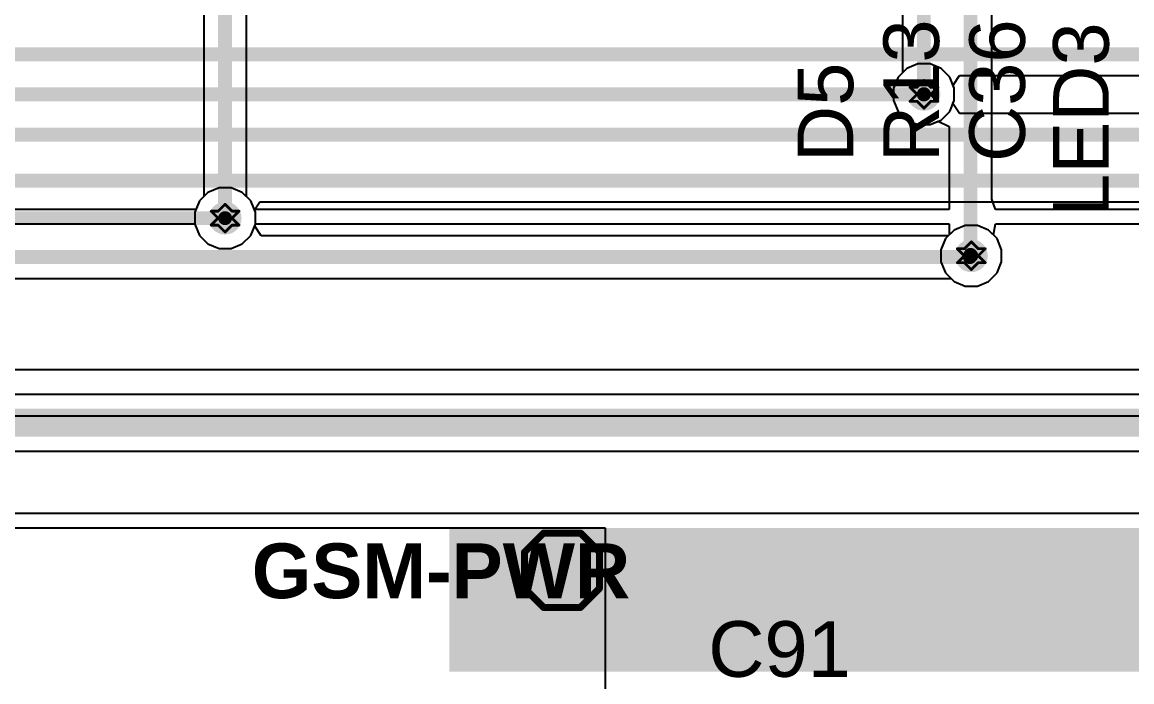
# Model space of a CAD drawing. Header units: inches. Extents: x 24 to 500, y 68 to 269.
# Drawn here: x 324.52 to 344.76, y 120.8 to 132.84 of the extents above; entities that cross this region are included whole.
import ezdxf

# ---------------------------------------------------------------- set-up
doc = ezdxf.new("R2010")
doc.units = ezdxf.units.IN
for name, color, linetype in [('Bottom Layer', 5, 'Continuous'), ('Drill Drawing', 1, 'Continuous'), ('Layer 1', 16, 'Continuous'), ('Layer 2', 76, 'Continuous'), ('Top Layer', 1, 'Continuous'), ('Top Overlay', 2, 'Continuous'), ('Top Paste', 8, 'Continuous'), ('Top Solder', 216, 'Continuous'), ('Via Holes', 16, 'Continuous')]:
    doc.layers.add(name, color=color, linetype=linetype)
doc.styles.add('Arial', font='', dxfattribs={"height": 0.2})
doc.styles.add('Arial_Bold', font='', dxfattribs={"height": 0.2})
doc.styles.get('Arial').set_extended_font_data('Arial')
doc.styles.get('Arial_Bold').set_extended_font_data('Arial', bold=True)

# ---------------------------------------------------------------- blocks, each defined once
blk = doc.blocks.new('T____________0_5___167')
at = {"layer": 'Top Layer'}
blk.add_hatch(color=1, dxfattribs=at).paths.add_polyline_path([(0.250000135, 0.50001551), (-0.250000135, 0.50001551), (-0.5000002699999999, 0.250015375), (-0.5000002699999999, -0.249984895), (-0.250000135, -0.4999850299999999), (0.250000135, -0.4999850299999999), (0.5000002699999999, -0.249984895), (0.5000002699999999, 0.250015375)])
at = {"layer": 'Top Paste'}
blk.add_hatch(color=8, dxfattribs=at).paths.add_polyline_path([(0.250000135, 0.50001551), (-0.250000135, 0.50001551), (-0.5000002699999999, 0.250015375), (-0.5000002699999999, -0.249984895), (-0.250000135, -0.4999850299999999), (0.250000135, -0.4999850299999999), (0.5000002699999999, -0.249984895), (0.5000002699999999, 0.250015375)])
at = {"layer": 'Top Solder'}
blk.add_hatch(color=216, dxfattribs=at).paths.add_polyline_path([(0.300800135, 0.6016155099999999), (-0.300800135, 0.6016155099999999), (-0.6016002699999999, 0.300815375), (-0.6016002699999999, -0.300784895), (-0.300800135, -0.60158503), (0.300800135, -0.60158503), (0.6016002699999999, -0.300784895), (0.6016002699999999, 0.300815375)])
at = {"layer": 'Top Overlay'}
for points in [[(-0.3355339999999999, 0.67951604, 0.127, 0.127, 0), (-0.6818375999999999, 0.33316164, 0.127, 0.127, 0)], [(0.3364991999999999, 0.67951604, 0.127, 0.127, 0), (-0.3355339999999999, 0.67951604, 0.127, 0.127, 0)], [(0.6836663999999999, 0.33234884, 0.127, 0.127, 0), (0.3364991999999999, 0.67951604, 0.127, 0.127, 0)], [(-0.6818375999999999, 0.33316164, 0.127, 0.127, 0), (-0.6818375999999999, -0.3341471599999999, 0.127, 0.127, 0)], [(0.6836663999999999, 0.33234884, 0.127, 0.127, 0), (0.6836663999999999, -0.32982916, 0.127, 0.127, 0)], [(-0.3374136, -0.67862196, 0.127, 0.127, 0), (-0.6818375999999999, -0.3341471599999999, 0.127, 0.127, 0)], [(0.6836663999999999, -0.32982916, 0.127, 0.127, 0), (0.3348736, -0.67862196, 0.127, 0.127, 0)], [(0.3348736, -0.67862196, 0.127, 0.127, 0), (-0.3374136, -0.67862196, 0.127, 0.127, 0)]]:
    blk.add_lwpolyline(points, format="xyseb", dxfattribs=at)
for points in [[(-0.367284, 0.67951604, 0.0635, 0.0635, 1), (-0.303784, 0.67951604, 0.0635, 0.0635, 1)], [(-0.367284, 0.67951604, 0.0635, 0.0635, 1), (-0.303784, 0.67951604, 0.0635, 0.0635, 1)], [(0.3047492, 0.67951604, 0.0635, 0.0635, 1), (0.3682492, 0.67951604, 0.0635, 0.0635, 1)], [(0.3047492, 0.67951604, 0.0635, 0.0635, 1), (0.3682492, 0.67951604, 0.0635, 0.0635, 1)], [(-0.7135876, 0.33316164, 0.0635, 0.0635, 1), (-0.6500875999999999, 0.33316164, 0.0635, 0.0635, 1)], [(-0.7135876, 0.33316164, 0.0635, 0.0635, 1), (-0.6500875999999999, 0.33316164, 0.0635, 0.0635, 1)], [(0.6519164, 0.33234884, 0.0635, 0.0635, 1), (0.7154164, 0.33234884, 0.0635, 0.0635, 1)], [(0.6519164, 0.33234884, 0.0635, 0.0635, 1), (0.7154164, 0.33234884, 0.0635, 0.0635, 1)], [(-0.7135876, -0.3341471599999999, 0.0635, 0.0635, 1), (-0.6500875999999999, -0.3341471599999999, 0.0635, 0.0635, 1)], [(-0.7135876, -0.3341471599999999, 0.0635, 0.0635, 1), (-0.6500875999999999, -0.3341471599999999, 0.0635, 0.0635, 1)], [(0.6519164, -0.32982916, 0.0635, 0.0635, 1), (0.7154164, -0.32982916, 0.0635, 0.0635, 1)], [(0.6519164, -0.32982916, 0.0635, 0.0635, 1), (0.7154164, -0.32982916, 0.0635, 0.0635, 1)], [(-0.3691636, -0.67862196, 0.0635, 0.0635, 1), (-0.3056636, -0.67862196, 0.0635, 0.0635, 1)], [(-0.3691636, -0.67862196, 0.0635, 0.0635, 1), (-0.3056636, -0.67862196, 0.0635, 0.0635, 1)], [(0.3031236, -0.67862196, 0.0635, 0.0635, 1), (0.3666236, -0.67862196, 0.0635, 0.0635, 1)], [(0.3031236, -0.67862196, 0.0635, 0.0635, 1), (0.3666236, -0.67862196, 0.0635, 0.0635, 1)]]:
    blk.add_lwpolyline(points, format="xyseb", close=True, dxfattribs=at)

msp = doc.modelspace()

# ---------------------------------------------------------------- hatches: boundary and pattern name
at = {"layer": 'Bottom Layer'}
h = msp.add_hatch(color=5, dxfattribs=at)
edge = h.paths.add_edge_path()
edge.add_arc((340.9696, 131.5212), 0.2999994, 0, 360)
h = msp.add_hatch(color=5, dxfattribs=at)
edge = h.paths.add_edge_path()
edge.add_arc((328.2188, 129.2606), 0.2999994, 0, 360)
h = msp.add_hatch(color=5, dxfattribs=at)
edge = h.paths.add_edge_path()
edge.add_arc((341.8332, 128.5748), 0.2999994, 0, 360)
at = {"layer": 'Layer 1'}
h = msp.add_hatch(color=16, dxfattribs=at)
edge = h.paths.add_edge_path()
edge.add_arc((340.9696, 131.5212), 0.2999994, 0, 360)
h = msp.add_hatch(color=16, dxfattribs=at)
edge = h.paths.add_edge_path()
edge.add_arc((328.2188, 129.2606), 0.2999994, 0, 360)
h = msp.add_hatch(color=16, dxfattribs=at)
edge = h.paths.add_edge_path()
edge.add_arc((341.8332, 128.5748), 0.2999994, 0, 360)
at = {"layer": 'Layer 2'}
h = msp.add_hatch(color=76, dxfattribs=at)
edge = h.paths.add_edge_path()
edge.add_arc((340.9696, 131.5212), 0.2999994, 0, 360)
h = msp.add_hatch(color=76, dxfattribs=at)
edge = h.paths.add_edge_path()
edge.add_arc((328.2188, 129.2606), 0.2999994, 0, 360)
h = msp.add_hatch(color=76, dxfattribs=at)
edge = h.paths.add_edge_path()
edge.add_arc((341.8332, 128.5748), 0.2999994, 0, 360)
at = {"layer": 'Top Layer'}
h = msp.add_hatch(color=1, dxfattribs=at)
edge = h.paths.add_edge_path()
edge.add_arc((340.9696, 131.5212), 0.2999994, 0, 360)
h = msp.add_hatch(color=1, dxfattribs=at)
edge = h.paths.add_edge_path()
edge.add_arc((328.2188, 129.2606), 0.2999994, 0, 360)
h = msp.add_hatch(color=1, dxfattribs=at)
edge = h.paths.add_edge_path()
edge.add_arc((341.8332, 128.5748), 0.2999994, 0, 360)
msp.add_hatch(color=1, dxfattribs=at).paths.add_polyline_path([(332.30818984, 120.98021016), (351.18679064, 120.98021016), (351.18679064, 123.608211), (332.30818984, 123.608211)])
at = {"layer": 'Via Holes'}
h = msp.add_hatch(color=7, dxfattribs=at)
edge = h.paths.add_edge_path()
edge.add_arc((340.9696, 131.5212), 0.1499997, 0, 360)
h = msp.add_hatch(color=7, dxfattribs=at)
edge = h.paths.add_edge_path()
edge.add_arc((328.2188, 129.2606), 0.1499997, 0, 360)
h = msp.add_hatch(color=7, dxfattribs=at)
edge = h.paths.add_edge_path()
edge.add_arc((341.8332, 128.5748), 0.1499997, 0, 360)

# ---------------------------------------------------------------- linework, layer by layer
at = {"layer": 'Bottom Layer'}
for p, q in [((327.8303349399999, 145.08852872), (327.8303349399999, 129.6556081)), ((340.5783663399999, 139.66034298), (340.5783663399999, 131.9134395)), ((328.60726506, 129.6556081), (328.60726506, 138.0342299)), ((342.20652666, 129.6084276), (342.20652666, 133.406388)), ((340.4999413, 131.83501446), (340.4156006, 131.6313979)), ((340.5783663399999, 131.9134395), (340.4999413, 131.83501446)), ((340.4156006, 131.6313979), (340.4156006, 131.4110021)), ((340.4156006, 131.4110021), (340.4999413, 131.20738554)), ((340.4999413, 131.20738554), (340.65578554, 131.0515413)), ((340.65578554, 131.0515413), (340.8594021, 130.9672006)), ((341.0797979, 130.9672006), (341.22659466, 131.02800566)), ((341.22659466, 131.02800566), (341.42959654, 130.9324915)), ((340.8594021, 130.9672006), (341.0797979, 130.9672006)), ((341.42959654, 130.9324915), (341.42959654, 129.41797586)), ((327.7491413, 129.57441446), (327.68285492, 129.4143843)), ((327.8303349399999, 129.6556081), (327.7491413, 129.57441446)), ((328.6884587, 129.57441446), (328.60726506, 129.6556081)), ((328.75474508, 129.4143843), (328.6884587, 129.57441446)), ((342.2764122199999, 129.41797586), (342.20652666, 129.6084276)), ((327.6648006, 129.41797586), (310.12856186, 129.41797586)), ((327.68285492, 129.4143843), (327.6648006, 129.41797586)), ((328.7727994, 129.41797586), (328.75474508, 129.4143843)), ((341.42959654, 129.41797586), (328.7727994, 129.41797586)), ((346.837, 129.41797586), (342.2764122199999, 129.41797586)), ((310.12856186, 129.159), (327.6648006, 129.159)), ((327.6648006, 129.159), (327.6648006, 129.1504021)), ((327.6648006, 129.1504021), (327.7491413, 128.94678554)), ((328.6884587, 128.94678554), (328.7727994, 129.1504021)), ((328.7727994, 129.1504021), (328.7727994, 129.159)), ((328.7727994, 129.159), (341.42959654, 129.159)), ((341.42959654, 129.159), (341.42959654, 128.9546697)), ((342.2354725, 128.95600066), (342.27640968, 129.159)), ((342.27640968, 129.159), (346.837, 129.159)), ((327.7491413, 128.94678554), (327.90498554, 128.7909413)), ((327.90498554, 128.7909413), (328.1086021, 128.7066006)), ((328.3289979, 128.7066006), (328.53261446, 128.7909413)), ((328.53261446, 128.7909413), (328.6884587, 128.94678554)), ((341.3635413, 128.88861446), (341.2792006, 128.6849979)), ((341.42959654, 128.9546697), (341.3635413, 128.88861446)), ((342.3028587, 128.88861446), (342.2354725, 128.95600066)), ((342.3871994, 128.6849979), (342.3028587, 128.88861446)), ((328.1086021, 128.7066006), (328.3289979, 128.7066006)), ((341.2792006, 128.6849979), (341.2792006, 128.4646021)), ((342.3871994, 128.4646021), (342.3871994, 128.6849979)), ((341.2792006, 128.4646021), (341.3635413, 128.26098554)), ((342.3028587, 128.26098554), (342.3871994, 128.4646021)), ((341.3635413, 128.26098554), (341.51938554, 128.1051413)), ((342.14701446, 128.1051413), (342.3028587, 128.26098554)), ((341.51938554, 128.1051413), (341.7230021, 128.0208006)), ((341.7230021, 128.0208006), (341.9433979, 128.0208006)), ((341.9433979, 128.0208006), (342.14701446, 128.1051413))]:
    msp.add_line(p, q, dxfattribs=at)
for points in [[(328.2188, 129.2606, 0.254, 0.254, 0), (328.2188, 145.08852872, 0.254, 0.254, 0)], [(340.9668314, 131.5239686, 0.254, 0.254, 0), (340.9668314, 142.93859652, 0.254, 0.254, 0)], [(341.8180616, 128.5899384, 0.254, 0.254, 0), (341.8180616, 133.406388, 0.254, 0.254, 0)], [(340.9668314, 131.5239686, 0.254, 0.254, 0), (340.9696, 131.5212, 0.254, 0.254, 0)], [(341.8180616, 128.5899384, 0.254, 0.254, 0), (341.8332, 128.5748, 0.254, 0.254, 0)]]:
    msp.add_lwpolyline(points, format="xyseb", dxfattribs=at)
for points in [[(340.9033314, 131.5239686, 0.127, 0.127, 1), (341.0303314, 131.5239686, 0.127, 0.127, 1)], [(340.9033314, 131.5239686, 0.127, 0.127, 1), (341.0303314, 131.5239686, 0.127, 0.127, 1)], [(340.9061, 131.5212, 0.127, 0.127, 1), (341.0331, 131.5212, 0.127, 0.127, 1)], [(328.1553, 129.2606, 0.127, 0.127, 1), (328.2823, 129.2606, 0.127, 0.127, 1)], [(341.7545616, 128.5899384, 0.127, 0.127, 1), (341.8815616, 128.5899384, 0.127, 0.127, 1)], [(341.7545616, 128.5899384, 0.127, 0.127, 1), (341.8815616, 128.5899384, 0.127, 0.127, 1)], [(341.7697, 128.5748, 0.127, 0.127, 1), (341.8967, 128.5748, 0.127, 0.127, 1)]]:
    msp.add_lwpolyline(points, format="xyseb", close=True, dxfattribs=at)
at = {"layer": 'Drill Drawing'}
for points in [[(340.8426, 131.6482, 0.0508, 0.0508, 0), (340.9696, 131.7752, 0.0508, 0.0508, 0)], [(340.9696, 131.7752, 0.0508, 0.0508, 0), (341.0966, 131.6482, 0.0508, 0.0508, 0)], [(340.7156, 131.6482, 0.0508, 0.0508, 0), (340.8426, 131.5212, 0.0508, 0.0508, 0)], [(340.7156, 131.6482, 0.0508, 0.0508, 0), (340.8426, 131.6482, 0.0508, 0.0508, 0)], [(341.0966, 131.6482, 0.0508, 0.0508, 0), (341.2236, 131.6482, 0.0508, 0.0508, 0)], [(341.0966, 131.5212, 0.0508, 0.0508, 0), (341.2236, 131.6482, 0.0508, 0.0508, 0)], [(340.7156, 131.3942, 0.0508, 0.0508, 0), (340.8426, 131.5212, 0.0508, 0.0508, 0)], [(340.7156, 131.3942, 0.0508, 0.0508, 0), (340.8426, 131.3942, 0.0508, 0.0508, 0)], [(340.8426, 131.3942, 0.0508, 0.0508, 0), (340.9696, 131.2672, 0.0508, 0.0508, 0)], [(340.9696, 131.2672, 0.0508, 0.0508, 0), (341.0966, 131.3942, 0.0508, 0.0508, 0)], [(341.0966, 131.5212, 0.0508, 0.0508, 0), (341.2236, 131.3942, 0.0508, 0.0508, 0)], [(341.0966, 131.3942, 0.0508, 0.0508, 0), (341.2236, 131.3942, 0.0508, 0.0508, 0)], [(327.9648, 129.3876, 0.0508, 0.0508, 0), (328.0918, 129.2606, 0.0508, 0.0508, 0)], [(327.9648, 129.3876, 0.0508, 0.0508, 0), (328.0918, 129.3876, 0.0508, 0.0508, 0)], [(328.0918, 129.3876, 0.0508, 0.0508, 0), (328.2188, 129.5146, 0.0508, 0.0508, 0)], [(328.2188, 129.5146, 0.0508, 0.0508, 0), (328.3458, 129.3876, 0.0508, 0.0508, 0)], [(328.3458, 129.3876, 0.0508, 0.0508, 0), (328.4728, 129.3876, 0.0508, 0.0508, 0)], [(328.3458, 129.2606, 0.0508, 0.0508, 0), (328.4728, 129.3876, 0.0508, 0.0508, 0)], [(327.9648, 129.1336, 0.0508, 0.0508, 0), (328.0918, 129.2606, 0.0508, 0.0508, 0)], [(328.3458, 129.2606, 0.0508, 0.0508, 0), (328.4728, 129.1336, 0.0508, 0.0508, 0)], [(327.9648, 129.1336, 0.0508, 0.0508, 0), (328.0918, 129.1336, 0.0508, 0.0508, 0)], [(328.0918, 129.1336, 0.0508, 0.0508, 0), (328.2188, 129.0066, 0.0508, 0.0508, 0)], [(328.2188, 129.0066, 0.0508, 0.0508, 0), (328.3458, 129.1336, 0.0508, 0.0508, 0)], [(328.3458, 129.1336, 0.0508, 0.0508, 0), (328.4728, 129.1336, 0.0508, 0.0508, 0)], [(341.7062, 128.7018, 0.0508, 0.0508, 0), (341.8332, 128.8288, 0.0508, 0.0508, 0)], [(341.8332, 128.8288, 0.0508, 0.0508, 0), (341.9602, 128.7018, 0.0508, 0.0508, 0)], [(341.5792, 128.7018, 0.0508, 0.0508, 0), (341.7062, 128.5748, 0.0508, 0.0508, 0)], [(341.5792, 128.7018, 0.0508, 0.0508, 0), (341.7062, 128.7018, 0.0508, 0.0508, 0)], [(341.5792, 128.4478, 0.0508, 0.0508, 0), (341.7062, 128.5748, 0.0508, 0.0508, 0)], [(341.9602, 128.7018, 0.0508, 0.0508, 0), (342.0872, 128.7018, 0.0508, 0.0508, 0)], [(341.9602, 128.5748, 0.0508, 0.0508, 0), (342.0872, 128.7018, 0.0508, 0.0508, 0)], [(341.9602, 128.5748, 0.0508, 0.0508, 0), (342.0872, 128.4478, 0.0508, 0.0508, 0)], [(341.5792, 128.4478, 0.0508, 0.0508, 0), (341.7062, 128.4478, 0.0508, 0.0508, 0)], [(341.7062, 128.4478, 0.0508, 0.0508, 0), (341.8332, 128.3208, 0.0508, 0.0508, 0)], [(341.8332, 128.3208, 0.0508, 0.0508, 0), (341.9602, 128.4478, 0.0508, 0.0508, 0)], [(341.9602, 128.4478, 0.0508, 0.0508, 0), (342.0872, 128.4478, 0.0508, 0.0508, 0)]]:
    msp.add_lwpolyline(points, format="xyseb", dxfattribs=at)
for points in [[(340.9569, 131.7752, 0.0254, 0.0254, 1), (340.9823, 131.7752, 0.0254, 0.0254, 1)], [(340.9569, 131.7752, 0.0254, 0.0254, 1), (340.9823, 131.7752, 0.0254, 0.0254, 1)], [(340.7029, 131.6482, 0.0254, 0.0254, 1), (340.7283, 131.6482, 0.0254, 0.0254, 1)], [(340.7029, 131.6482, 0.0254, 0.0254, 1), (340.7283, 131.6482, 0.0254, 0.0254, 1)], [(340.8299, 131.6482, 0.0254, 0.0254, 1), (340.8552999999999, 131.6482, 0.0254, 0.0254, 1)], [(340.8299, 131.6482, 0.0254, 0.0254, 1), (340.8552999999999, 131.6482, 0.0254, 0.0254, 1)], [(341.0839, 131.6482, 0.0254, 0.0254, 1), (341.1093, 131.6482, 0.0254, 0.0254, 1)], [(341.0839, 131.6482, 0.0254, 0.0254, 1), (341.1093, 131.6482, 0.0254, 0.0254, 1)], [(341.2109, 131.6482, 0.0254, 0.0254, 1), (341.2363, 131.6482, 0.0254, 0.0254, 1)], [(341.2109, 131.6482, 0.0254, 0.0254, 1), (341.2363, 131.6482, 0.0254, 0.0254, 1)], [(340.7029, 131.3942, 0.0254, 0.0254, 1), (340.7283, 131.3942, 0.0254, 0.0254, 1)], [(340.7029, 131.3942, 0.0254, 0.0254, 1), (340.7283, 131.3942, 0.0254, 0.0254, 1)], [(340.8299, 131.5212, 0.0254, 0.0254, 1), (340.8552999999999, 131.5212, 0.0254, 0.0254, 1)], [(340.8299, 131.5212, 0.0254, 0.0254, 1), (340.8552999999999, 131.5212, 0.0254, 0.0254, 1)], [(340.8299, 131.3942, 0.0254, 0.0254, 1), (340.8552999999999, 131.3942, 0.0254, 0.0254, 1)], [(340.8299, 131.3942, 0.0254, 0.0254, 1), (340.8552999999999, 131.3942, 0.0254, 0.0254, 1)], [(341.0839, 131.5212, 0.0254, 0.0254, 1), (341.1093, 131.5212, 0.0254, 0.0254, 1)], [(341.0839, 131.5212, 0.0254, 0.0254, 1), (341.1093, 131.5212, 0.0254, 0.0254, 1)], [(341.0839, 131.3942, 0.0254, 0.0254, 1), (341.1093, 131.3942, 0.0254, 0.0254, 1)], [(341.0839, 131.3942, 0.0254, 0.0254, 1), (341.1093, 131.3942, 0.0254, 0.0254, 1)], [(341.2109, 131.3942, 0.0254, 0.0254, 1), (341.2363, 131.3942, 0.0254, 0.0254, 1)], [(341.2109, 131.3942, 0.0254, 0.0254, 1), (341.2363, 131.3942, 0.0254, 0.0254, 1)], [(340.9569, 131.2672, 0.0254, 0.0254, 1), (340.9823, 131.2672, 0.0254, 0.0254, 1)], [(340.9569, 131.2672, 0.0254, 0.0254, 1), (340.9823, 131.2672, 0.0254, 0.0254, 1)], [(327.9521, 129.3876, 0.0254, 0.0254, 1), (327.9775, 129.3876, 0.0254, 0.0254, 1)], [(327.9521, 129.3876, 0.0254, 0.0254, 1), (327.9775, 129.3876, 0.0254, 0.0254, 1)], [(328.0791, 129.3876, 0.0254, 0.0254, 1), (328.1045, 129.3876, 0.0254, 0.0254, 1)], [(328.0791, 129.3876, 0.0254, 0.0254, 1), (328.1045, 129.3876, 0.0254, 0.0254, 1)], [(328.2061, 129.5146, 0.0254, 0.0254, 1), (328.2315, 129.5146, 0.0254, 0.0254, 1)], [(328.2061, 129.5146, 0.0254, 0.0254, 1), (328.2315, 129.5146, 0.0254, 0.0254, 1)], [(328.3331, 129.3876, 0.0254, 0.0254, 1), (328.3585, 129.3876, 0.0254, 0.0254, 1)], [(328.3331, 129.3876, 0.0254, 0.0254, 1), (328.3585, 129.3876, 0.0254, 0.0254, 1)], [(328.4601, 129.3876, 0.0254, 0.0254, 1), (328.4854999999999, 129.3876, 0.0254, 0.0254, 1)], [(328.4601, 129.3876, 0.0254, 0.0254, 1), (328.4854999999999, 129.3876, 0.0254, 0.0254, 1)], [(328.0791, 129.2606, 0.0254, 0.0254, 1), (328.1045, 129.2606, 0.0254, 0.0254, 1)], [(328.0791, 129.2606, 0.0254, 0.0254, 1), (328.1045, 129.2606, 0.0254, 0.0254, 1)], [(328.3331, 129.2606, 0.0254, 0.0254, 1), (328.3585, 129.2606, 0.0254, 0.0254, 1)], [(328.3331, 129.2606, 0.0254, 0.0254, 1), (328.3585, 129.2606, 0.0254, 0.0254, 1)], [(327.9521, 129.1336, 0.0254, 0.0254, 1), (327.9775, 129.1336, 0.0254, 0.0254, 1)], [(327.9521, 129.1336, 0.0254, 0.0254, 1), (327.9775, 129.1336, 0.0254, 0.0254, 1)], [(328.0791, 129.1336, 0.0254, 0.0254, 1), (328.1045, 129.1336, 0.0254, 0.0254, 1)], [(328.0791, 129.1336, 0.0254, 0.0254, 1), (328.1045, 129.1336, 0.0254, 0.0254, 1)], [(328.2061, 129.0066, 0.0254, 0.0254, 1), (328.2315, 129.0066, 0.0254, 0.0254, 1)], [(328.2061, 129.0066, 0.0254, 0.0254, 1), (328.2315, 129.0066, 0.0254, 0.0254, 1)], [(328.3331, 129.1336, 0.0254, 0.0254, 1), (328.3585, 129.1336, 0.0254, 0.0254, 1)], [(328.3331, 129.1336, 0.0254, 0.0254, 1), (328.3585, 129.1336, 0.0254, 0.0254, 1)], [(328.4601, 129.1336, 0.0254, 0.0254, 1), (328.4854999999999, 129.1336, 0.0254, 0.0254, 1)], [(328.4601, 129.1336, 0.0254, 0.0254, 1), (328.4854999999999, 129.1336, 0.0254, 0.0254, 1)], [(341.8205, 128.8288, 0.0254, 0.0254, 1), (341.8459, 128.8288, 0.0254, 0.0254, 1)], [(341.8205, 128.8288, 0.0254, 0.0254, 1), (341.8459, 128.8288, 0.0254, 0.0254, 1)], [(341.5665, 128.7018, 0.0254, 0.0254, 1), (341.5919, 128.7018, 0.0254, 0.0254, 1)], [(341.5665, 128.7018, 0.0254, 0.0254, 1), (341.5919, 128.7018, 0.0254, 0.0254, 1)], [(341.6935, 128.7018, 0.0254, 0.0254, 1), (341.7189, 128.7018, 0.0254, 0.0254, 1)], [(341.6935, 128.7018, 0.0254, 0.0254, 1), (341.7189, 128.7018, 0.0254, 0.0254, 1)], [(341.6935, 128.5748, 0.0254, 0.0254, 1), (341.7189, 128.5748, 0.0254, 0.0254, 1)], [(341.6935, 128.5748, 0.0254, 0.0254, 1), (341.7189, 128.5748, 0.0254, 0.0254, 1)], [(341.9475, 128.7018, 0.0254, 0.0254, 1), (341.9729, 128.7018, 0.0254, 0.0254, 1)], [(341.9475, 128.7018, 0.0254, 0.0254, 1), (341.9729, 128.7018, 0.0254, 0.0254, 1)], [(341.9475, 128.5748, 0.0254, 0.0254, 1), (341.9729, 128.5748, 0.0254, 0.0254, 1)], [(341.9475, 128.5748, 0.0254, 0.0254, 1), (341.9729, 128.5748, 0.0254, 0.0254, 1)], [(342.0744999999999, 128.7018, 0.0254, 0.0254, 1), (342.0999, 128.7018, 0.0254, 0.0254, 1)], [(342.0744999999999, 128.7018, 0.0254, 0.0254, 1), (342.0999, 128.7018, 0.0254, 0.0254, 1)], [(341.5665, 128.4478, 0.0254, 0.0254, 1), (341.5919, 128.4478, 0.0254, 0.0254, 1)], [(341.5665, 128.4478, 0.0254, 0.0254, 1), (341.5919, 128.4478, 0.0254, 0.0254, 1)], [(341.6935, 128.4478, 0.0254, 0.0254, 1), (341.7189, 128.4478, 0.0254, 0.0254, 1)], [(341.6935, 128.4478, 0.0254, 0.0254, 1), (341.7189, 128.4478, 0.0254, 0.0254, 1)], [(341.9475, 128.4478, 0.0254, 0.0254, 1), (341.9729, 128.4478, 0.0254, 0.0254, 1)], [(341.9475, 128.4478, 0.0254, 0.0254, 1), (341.9729, 128.4478, 0.0254, 0.0254, 1)], [(342.0744999999999, 128.4478, 0.0254, 0.0254, 1), (342.0999, 128.4478, 0.0254, 0.0254, 1)], [(342.0744999999999, 128.4478, 0.0254, 0.0254, 1), (342.0999, 128.4478, 0.0254, 0.0254, 1)], [(341.8205, 128.3208, 0.0254, 0.0254, 1), (341.8459, 128.3208, 0.0254, 0.0254, 1)], [(341.8205, 128.3208, 0.0254, 0.0254, 1), (341.8459, 128.3208, 0.0254, 0.0254, 1)]]:
    msp.add_lwpolyline(points, format="xyseb", close=True, dxfattribs=at)
at = {"layer": 'Layer 1'}
for p, q in [((340.8594021, 132.0751994), (340.65578554, 131.9908587)), ((341.0797979, 132.0751994), (340.8594021, 132.0751994)), ((341.28341446, 131.9908587), (341.0797979, 132.0751994)), ((340.4999413, 131.83501446), (340.4156006, 131.6313979)), ((340.65578554, 131.9908587), (340.4999413, 131.83501446)), ((341.4392587, 131.83501446), (341.28341446, 131.9908587)), ((341.5235994, 131.6313979), (341.4392587, 131.83501446)), ((340.4156006, 131.6313979), (340.4156006, 131.4110021)), ((341.5235994, 131.4110021), (341.5235994, 131.6313979)), ((340.4156006, 131.4110021), (340.4999413, 131.20738554)), ((341.4392587, 131.20738554), (341.5235994, 131.4110021)), ((340.4999413, 131.20738554), (340.65578554, 131.0515413)), ((341.28341446, 131.0515413), (341.4392587, 131.20738554)), ((340.65578554, 131.0515413), (340.8594021, 130.9672006)), ((341.0797979, 130.9672006), (341.28341446, 131.0515413)), ((340.8594021, 130.9672006), (341.0797979, 130.9672006)), ((328.1086021, 129.8145994), (327.90498554, 129.7302587)), ((328.3289979, 129.8145994), (328.1086021, 129.8145994)), ((328.53261446, 129.7302587), (328.3289979, 129.8145994)), ((327.7491413, 129.57441446), (327.6648006, 129.3707979)), ((327.90498554, 129.7302587), (327.7491413, 129.57441446)), ((328.6884587, 129.57441446), (328.53261446, 129.7302587)), ((328.7727994, 129.3707979), (328.6884587, 129.57441446)), ((327.6648006, 129.3707979), (327.6648006, 129.1504021)), ((328.7727994, 129.1504021), (328.7727994, 129.3707979)), ((327.6648006, 129.1504021), (327.7491413, 128.94678554)), ((328.6884587, 128.94678554), (328.7727994, 129.1504021)), ((341.51938554, 129.0444587), (341.3635413, 128.88861446)), ((341.7230021, 129.1287994), (341.51938554, 129.0444587)), ((341.9433979, 129.1287994), (341.7230021, 129.1287994)), ((342.14701446, 129.0444587), (341.9433979, 129.1287994)), ((342.3028587, 128.88861446), (342.14701446, 129.0444587)), ((327.7491413, 128.94678554), (327.90498554, 128.7909413)), ((327.90498554, 128.7909413), (328.1086021, 128.7066006)), ((328.3289979, 128.7066006), (328.53261446, 128.7909413)), ((328.53261446, 128.7909413), (328.6884587, 128.94678554)), ((341.3635413, 128.88861446), (341.2792006, 128.6849979)), ((342.3871994, 128.6849979), (342.3028587, 128.88861446)), ((328.1086021, 128.7066006), (328.3289979, 128.7066006)), ((341.2792006, 128.6849979), (341.2792006, 128.4646021)), ((342.3871994, 128.4646021), (342.3871994, 128.6849979)), ((341.2792006, 128.4646021), (341.3635413, 128.26098554)), ((342.3028587, 128.26098554), (342.3871994, 128.4646021)), ((341.3635413, 128.26098554), (341.51938554, 128.1051413)), ((342.14701446, 128.1051413), (342.3028587, 128.26098554)), ((341.51938554, 128.1051413), (341.7230021, 128.0208006)), ((341.7230021, 128.0208006), (341.9433979, 128.0208006)), ((341.9433979, 128.0208006), (342.14701446, 128.1051413))]:
    msp.add_line(p, q, dxfattribs=at)
at = {"layer": 'Layer 2'}
for p, q in [((340.8594021, 132.0751994), (340.65578554, 131.9908587)), ((341.0797979, 132.0751994), (340.8594021, 132.0751994)), ((341.28341446, 131.9908587), (341.0797979, 132.0751994)), ((340.4999413, 131.83501446), (340.4156006, 131.6313979)), ((340.65578554, 131.9908587), (340.4999413, 131.83501446)), ((341.4392587, 131.83501446), (341.28341446, 131.9908587)), ((341.5235994, 131.6313979), (341.4392587, 131.83501446)), ((340.4156006, 131.6313979), (340.4156006, 131.4110021)), ((341.5235994, 131.4110021), (341.5235994, 131.6313979)), ((340.4156006, 131.4110021), (340.4999413, 131.20738554)), ((341.4392587, 131.20738554), (341.5235994, 131.4110021)), ((340.4999413, 131.20738554), (340.65578554, 131.0515413)), ((341.28341446, 131.0515413), (341.4392587, 131.20738554)), ((340.65578554, 131.0515413), (340.8594021, 130.9672006)), ((341.0797979, 130.9672006), (341.28341446, 131.0515413)), ((340.8594021, 130.9672006), (341.0797979, 130.9672006)), ((328.1086021, 129.8145994), (327.90498554, 129.7302587)), ((328.3289979, 129.8145994), (328.1086021, 129.8145994)), ((328.53261446, 129.7302587), (328.3289979, 129.8145994)), ((327.7491413, 129.57441446), (327.6648006, 129.3707979)), ((327.90498554, 129.7302587), (327.7491413, 129.57441446)), ((328.6884587, 129.57441446), (328.53261446, 129.7302587)), ((328.7727994, 129.3707979), (328.6884587, 129.57441446)), ((327.6648006, 129.3707979), (327.6648006, 129.1504021)), ((328.7727994, 129.1504021), (328.7727994, 129.3707979)), ((327.6648006, 129.1504021), (327.7491413, 128.94678554)), ((328.6884587, 128.94678554), (328.7727994, 129.1504021)), ((341.51938554, 129.0444587), (341.3635413, 128.88861446)), ((341.7230021, 129.1287994), (341.51938554, 129.0444587)), ((341.9433979, 129.1287994), (341.7230021, 129.1287994)), ((342.14701446, 129.0444587), (341.9433979, 129.1287994)), ((342.3028587, 128.88861446), (342.14701446, 129.0444587)), ((327.7491413, 128.94678554), (327.90498554, 128.7909413)), ((327.90498554, 128.7909413), (328.1086021, 128.7066006)), ((328.3289979, 128.7066006), (328.53261446, 128.7909413)), ((328.53261446, 128.7909413), (328.6884587, 128.94678554)), ((341.3635413, 128.88861446), (341.2792006, 128.6849979)), ((342.3871994, 128.6849979), (342.3028587, 128.88861446)), ((328.1086021, 128.7066006), (328.3289979, 128.7066006)), ((341.2792006, 128.6849979), (341.2792006, 128.4646021)), ((342.3871994, 128.4646021), (342.3871994, 128.6849979)), ((341.2792006, 128.4646021), (341.3635413, 128.26098554)), ((342.3028587, 128.26098554), (342.3871994, 128.4646021)), ((341.3635413, 128.26098554), (341.51938554, 128.1051413)), ((342.14701446, 128.1051413), (342.3028587, 128.26098554)), ((341.51938554, 128.1051413), (341.7230021, 128.0208006)), ((341.7230021, 128.0208006), (341.9433979, 128.0208006)), ((341.9433979, 128.0208006), (342.14701446, 128.1051413)), ((359.537, 126.492), (311.785, 126.492)), ((320.95494356, 125.6538), (356.51426284, 125.6538))]:
    msp.add_line(p, q, dxfattribs=at)
at = {"layer": 'Top Layer'}
for p, q in [((341.50071908, 131.68663528), (341.6195225, 131.86443782)), ((341.6195225, 131.86443782), (359.10030288, 131.86443782)), ((341.5235994, 131.6313979), (341.50071908, 131.68663528)), ((341.5235994, 131.4110021), (341.5235994, 131.6313979)), ((341.49868962, 131.3508676), (341.5235994, 131.4110021)), ((341.61749304, 131.17306506), (341.49868962, 131.3508676)), ((349.4645919, 131.17306506), (341.61749304, 131.17306506)), ((328.75652054, 129.41009932), (328.85530114, 129.55793494)), ((328.7727994, 129.3707979), (328.75652054, 129.41009932)), ((328.7727994, 129.1504021), (328.7727994, 129.3707979)), ((328.85530114, 129.55793494), (348.6009918999999, 129.55793494)), ((328.7584103, 129.1156676), (328.7727994, 129.1504021)), ((328.87721372, 128.93786506), (328.7584103, 129.1156676)), ((341.51938554, 129.0444587), (341.4127919, 128.93786506)), ((341.7230021, 129.1287994), (341.51938554, 129.0444587)), ((341.9433979, 129.1287994), (341.7230021, 129.1287994)), ((342.14701446, 129.0444587), (341.9433979, 129.1287994)), ((342.3028587, 128.88861446), (342.14701446, 129.0444587)), ((341.4127919, 128.93786506), (328.87721372, 128.93786506)), ((342.3871994, 128.6849979), (342.3028587, 128.88861446)), ((342.3871994, 128.4646021), (342.3871994, 128.6849979)), ((342.3028587, 128.26098554), (342.3871994, 128.4646021)), ((290.79313952, 128.16093494), (341.4635919, 128.16093494)), ((341.4635919, 128.16093494), (341.51938554, 128.1051413)), ((342.14701446, 128.1051413), (342.3028587, 128.26098554)), ((341.51938554, 128.1051413), (341.7230021, 128.0208006)), ((341.7230021, 128.0208006), (341.9433979, 128.0208006)), ((341.9433979, 128.0208006), (342.14701446, 128.1051413)), ((353.94401398, 126.04476188), (320.53452276, 126.04476188)), ((320.6166435, 125.00885844), (353.94401398, 125.00885844)), ((351.18679064, 123.86718686), (315.4299, 123.86718686)), ((314.10687242, 123.608211), (335.15298984, 123.608211)), ((335.15298984, 123.608211), (335.15298984, 121.13261016)), ((335.15298984, 121.13261016), (335.15298984, 109.48834084))]:
    msp.add_line(p, q, dxfattribs=at)
for points in [[(277.00951202, 132.25290288, 0.254, 0.254, 0), (359.10030288, 132.25290288, 0.254, 0.254, 0)], [(267.96953264, 131.51875144, 0.254, 0.254, 0), (340.96715144, 131.51875144, 0.254, 0.254, 0)], [(340.96715144, 131.51875144, 0.254, 0.254, 0), (340.9696, 131.5212, 0.254, 0.254, 0)], [(277.69746594, 130.7846, 0.254, 0.254, 0), (349.8595999999999, 130.7846, 0.254, 0.254, 0)], [(281.12903896, 129.9464, 0.254, 0.254, 0), (348.996, 129.9464, 0.254, 0.254, 0)], [(289.92721288, 129.2606, 0.254, 0.254, 0), (328.2188, 129.2606, 0.254, 0.254, 0)], [(290.79313952, 128.5494, 0.254, 0.254, 0), (341.8078, 128.5494, 0.254, 0.254, 0)], [(341.8078, 128.5494, 0.254, 0.254, 0), (341.8332, 128.5748, 0.254, 0.254, 0)], [(320.39536632, 125.52681016, 0.508, 0.508, 0), (354.54633688, 125.52681016, 0.508, 0.508, 0)]]:
    msp.add_lwpolyline(points, format="xyseb", dxfattribs=at)
for points in [[(340.90365144, 131.51875144, 0.127, 0.127, 1), (341.03065144, 131.51875144, 0.127, 0.127, 1)], [(340.90365144, 131.51875144, 0.127, 0.127, 1), (341.03065144, 131.51875144, 0.127, 0.127, 1)], [(340.9061, 131.5212, 0.127, 0.127, 1), (341.0331, 131.5212, 0.127, 0.127, 1)], [(328.1553, 129.2606, 0.127, 0.127, 1), (328.2823, 129.2606, 0.127, 0.127, 1)], [(341.7443, 128.5494, 0.127, 0.127, 1), (341.8713, 128.5494, 0.127, 0.127, 1)], [(341.7443, 128.5494, 0.127, 0.127, 1), (341.8713, 128.5494, 0.127, 0.127, 1)], [(341.7697, 128.5748, 0.127, 0.127, 1), (341.8967, 128.5748, 0.127, 0.127, 1)]]:
    msp.add_lwpolyline(points, format="xyseb", close=True, dxfattribs=at)

# ---------------------------------------------------------------- block references
at = {"rotation": 180}
msp.add_blockref('T____________0_5___167', (334.3656, 122.8344), dxfattribs=at)

# ---------------------------------------------------------------- texts
at = {"layer": 'Top Overlay', "style": 'Arial'}
for s, p in [('R13', (341.24527636, 130.28577956)), ('C36', (342.8121287, 130.2857821)), ('LED3', (344.3413357, 129.28416104)), ('D5', (339.67842402, 130.28577956))]:
    msp.add_text(s, height=1.016, rotation=90, dxfattribs=at).set_placement(p)
at = {"layer": 'Top Overlay'}
for s, height, style, p in [('GSM-PWR', 1.00000054, 'Arial_Bold', (328.7050322, 122.32376094)), ('C91', 1.016, 'Arial', (337.0337684, 120.8887219))]:
    msp.add_text(s, height=height, dxfattribs=dict(at, style=style)).set_placement(p)

doc.saveas('drawing.dxf')
